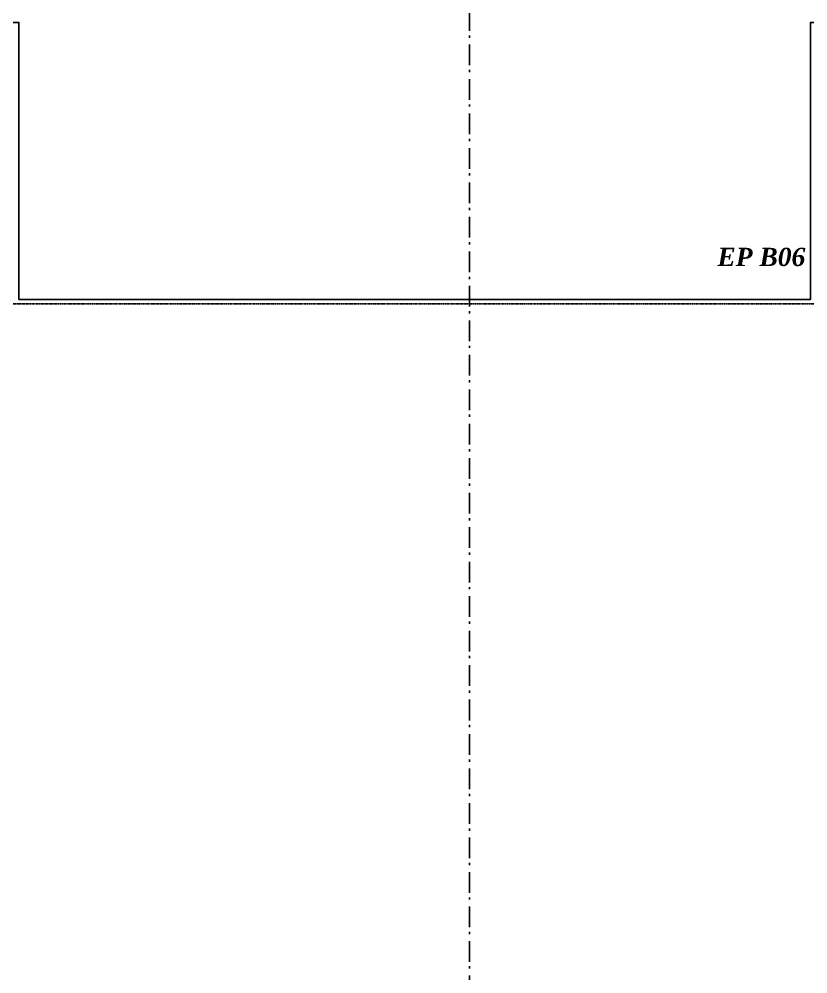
# Model space of a CAD drawing. Header units: centimetres. Extents: x -35664 to 50682, y -23001 to 23705.
# Drawn here: x 7811 to 8416, y 4387 to 5120 of the extents above; entities that cross this region are included whole.
import ezdxf

# ---------------------------------------------------------------- set-up
doc = ezdxf.new("R2010")
doc.units = ezdxf.units.CM
doc.linetypes.add('Style de ligne -1', pattern=[0.41664, 0.20828, -0.20836])
doc.linetypes.add('Style de ligne -6', pattern=[1.04164, 0.625, -0.20828, 0.06943, -0.13893])
for name, color, linetype in [('B Général', 252, 'Continuous'), ('C ANNOTATIONS-axes horizontaux', 252, 'Style de ligne -1'), ('Général', 252, 'Continuous'), ('prlm-EAU-EPEXT', 145, 'Continuous')]:
    doc.layers.add(name, color=color, linetype=linetype)
doc.layers.add('prlm-ZEROPLOT', color=254, linetype='Continuous', plot=False)
doc.layers.add('w_.prlm-EAU-EPEXT', color=252, linetype='Continuous', lineweight=18)
doc.styles.add('prlm-eau-ep', font='timesbi.ttf', dxfattribs={"height": 18})
doc.styles.add('Times New Roman (bold italic)', font='timesbi.ttf')

# ---------------------------------------------------------------- blocks, each defined once
blk = doc.blocks.new('B 90.Groupe-27-1')
at = {"layer": 'w_.prlm-EAU-EPEXT', "insert": (8346.94, 4944.45), "char_height": 13.989, "width": 86.1947, "attachment_point": 1, "line_spacing_factor": 1.004802, "style": 'Times New Roman (bold italic)'}
blk.add_mtext('EP B06', dxfattribs=at)

msp = doc.modelspace()

# ---------------------------------------------------------------- linework, layer by layer
at = {"layer": 'B Général', "linetype": 'Style de ligne -6', "ltscale": 25.4}
msp.add_line((8156.484, 3285.389), (8156.484, 5820.389), dxfattribs=at)
msp.add_line((8156.484, 3285.389), (8156.484, 5820.389), dxfattribs=at)
at = {"layer": 'C ANNOTATIONS-axes horizontaux'}
msp.add_line((12370.813, 4901.389), (2960.813, 4901.389), dxfattribs=at)
msp.add_line((12370.813, 4901.389), (2960.813, 4901.389), dxfattribs=at)
at = {"layer": 'prlm-ZEROPLOT'}
msp.add_lwpolyline([(7332.746, 5512.376), (8428.131, 5512.376), (8427.676, 5117.389), (8418.485, 5117.389), (8418.493, 4904.889), (7810.484, 4904.889), (7810.484, 5117.41), (7332.746, 5117.389)], close=True, dxfattribs=at)

# ---------------------------------------------------------------- block references
at = {"layer": 'Général'}
msp.add_blockref('B 90.Groupe-27-1', (0, 0), dxfattribs=at)

# ---------------------------------------------------------------- texts
at = {"layer": 'prlm-EAU-EPEXT', "insert": (8346.938, 4944.459), "char_height": 14, "width": 86.19473, "attachment_point": 1, "style": 'prlm-eau-ep'}
msp.add_mtext('EP B06', dxfattribs=at)

doc.saveas('drawing.dxf')
